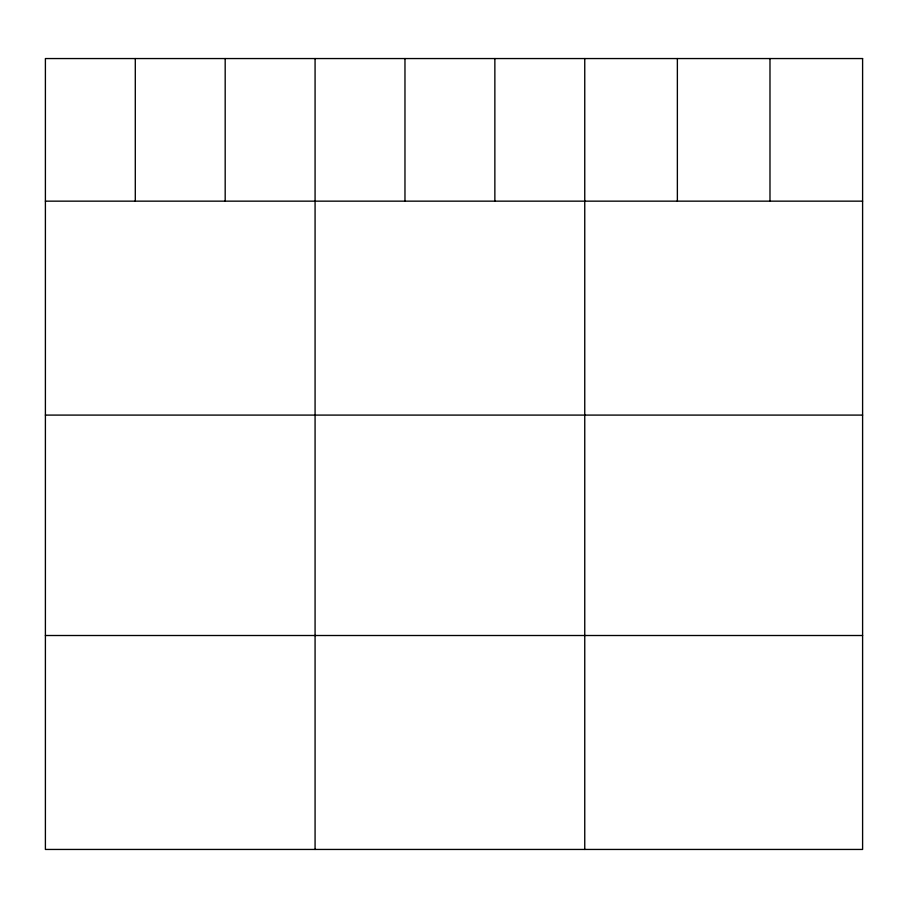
<?xml version="1.0" encoding="UTF-8"?>
<svg xmlns="http://www.w3.org/2000/svg" width="908" height="908" viewBox="0 0 908 908"><rect width="100%" height="100%" fill="white"/><g stroke="black" fill="none" stroke-linecap="round" stroke-linejoin="round"><path stroke-width="1.36" d="M45.4 201.156L862.6 201.156M45.4 415.092L862.6 415.092M45.4 635.509L862.6 635.509M769.984 58.555L769.984 201.156M677.368 58.555L677.368 201.156M584.752 58.555L584.752 849.445M494.86 58.555L494.86 201.156M404.968 58.555L404.968 201.156M315.076 58.555L315.076 849.445M225.184 58.555L225.184 201.156M135.292 58.555L135.292 201.156M862.6 58.555L45.4 58.555L45.4 849.445L862.6 849.445L862.6 58.555"/></g></svg>
